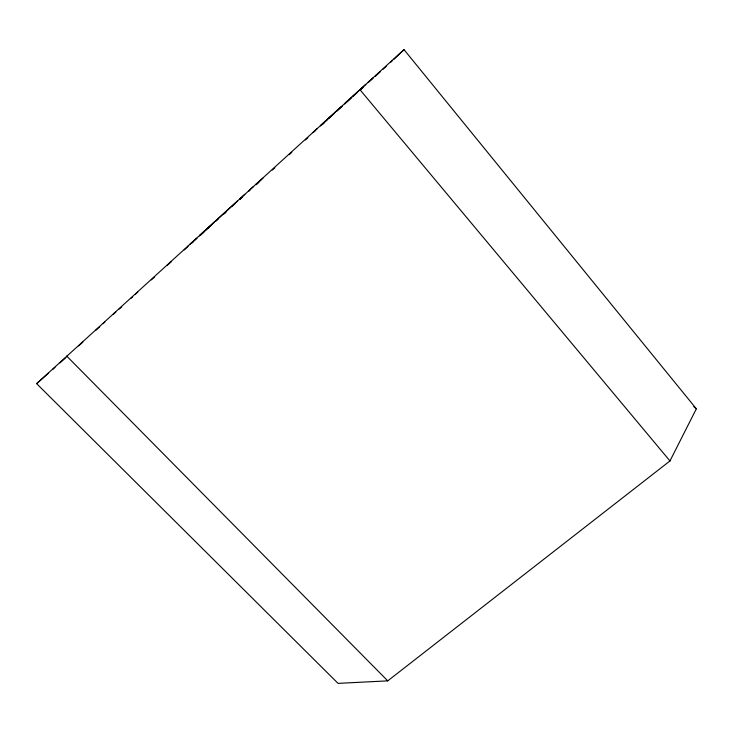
<?xml version="1.0" encoding="UTF-8"?>
<svg xmlns="http://www.w3.org/2000/svg" width="733" height="733" viewBox="0 0 733 733"><rect width="100%" height="100%" fill="white"/><g stroke="black" fill="none" stroke-linecap="round" stroke-linejoin="round"><path stroke-width="1.1" d="M669.962 460.947L696.35 408.812L404.011 49.633L36.65 383.652L338.041 683.367L387.748 680.865L669.962 460.947L359.775 89.481M404.011 49.633L393.823 59.364M260.939 180.025L263.01 178.101M312.799 132.7L317.38 128.467M373.454 77.716L368.36 82.408M189.801 244.419L195.757 238.94M256.101 184.487L260.252 180.666M199.513 235.495L237.446 200.998M361.204 89.224L362.881 87.694M375.424 76.205L380.436 71.614M382.947 69.314L386.291 66.254M390.478 62.424L392.146 60.894M240.241 198.982L241.881 197.489M248.441 191.496L249.962 190.113M320.688 125.425L340.827 107.045M361.149 89.005L362.798 87.493M231.994 206.486L235.293 203.481M344.73 103.967L351.144 98.14M352.784 96.646L356.98 92.816M344.767 103.463L351.858 97.022M328.476 118.709L334.294 113.45M215.951 221.045L218.443 218.782M224.124 213.633L226.47 211.498M336.749 111.214L342.338 106.148M60.033 362.826L65.943 357.457M78.614 345.939L82.838 342.1M95.519 330.574L99.743 326.735M103.115 323.665L104.81 322.135M113.258 314.448L115.796 312.148M119.167 309.079L121.705 306.77M130.996 298.322L132.691 296.792M135.22 294.483L137.758 292.183M151.273 279.896L154.654 276.827M167.326 265.309L171.549 261.47M184.221 249.953L187.602 246.874M191.826 243.035L193.521 241.505M224.014 213.935L225.709 212.396M240.112 199.312L242.65 196.994M256.211 184.679L258.749 182.37M272.31 170.047L274.848 167.738M289.251 154.654L291.789 152.336M305.349 140.021L307.887 137.712M322.291 124.619L323.986 123.08M360.691 89.023L365.785 84.423M352.646 96.307L359.885 89.756M239.948 198.725L244.822 194.327M327.66 119.452L320.504 125.911M205.066 230.886L212.616 224.06M248.872 190.662L253.636 186.374M199.495 235.907L203.435 232.361M202.867 233.076L204.553 231.555M207.934 228.504L209.629 226.973M368.323 82.133L372.538 78.339M256.028 184.23L260.911 179.851M191.799 242.825L197.131 238.042M313.449 132.242L315.144 130.721M36.65 383.652L48.332 373.253M52.51 369.542L55.012 367.306M200.86 234.853L202.015 233.845M375.534 75.682L376.295 75.05M187.923 246.206L188.638 245.628M693.794 406.659L696.35 408.812M66.63 355.981L387.748 680.865"/></g></svg>
